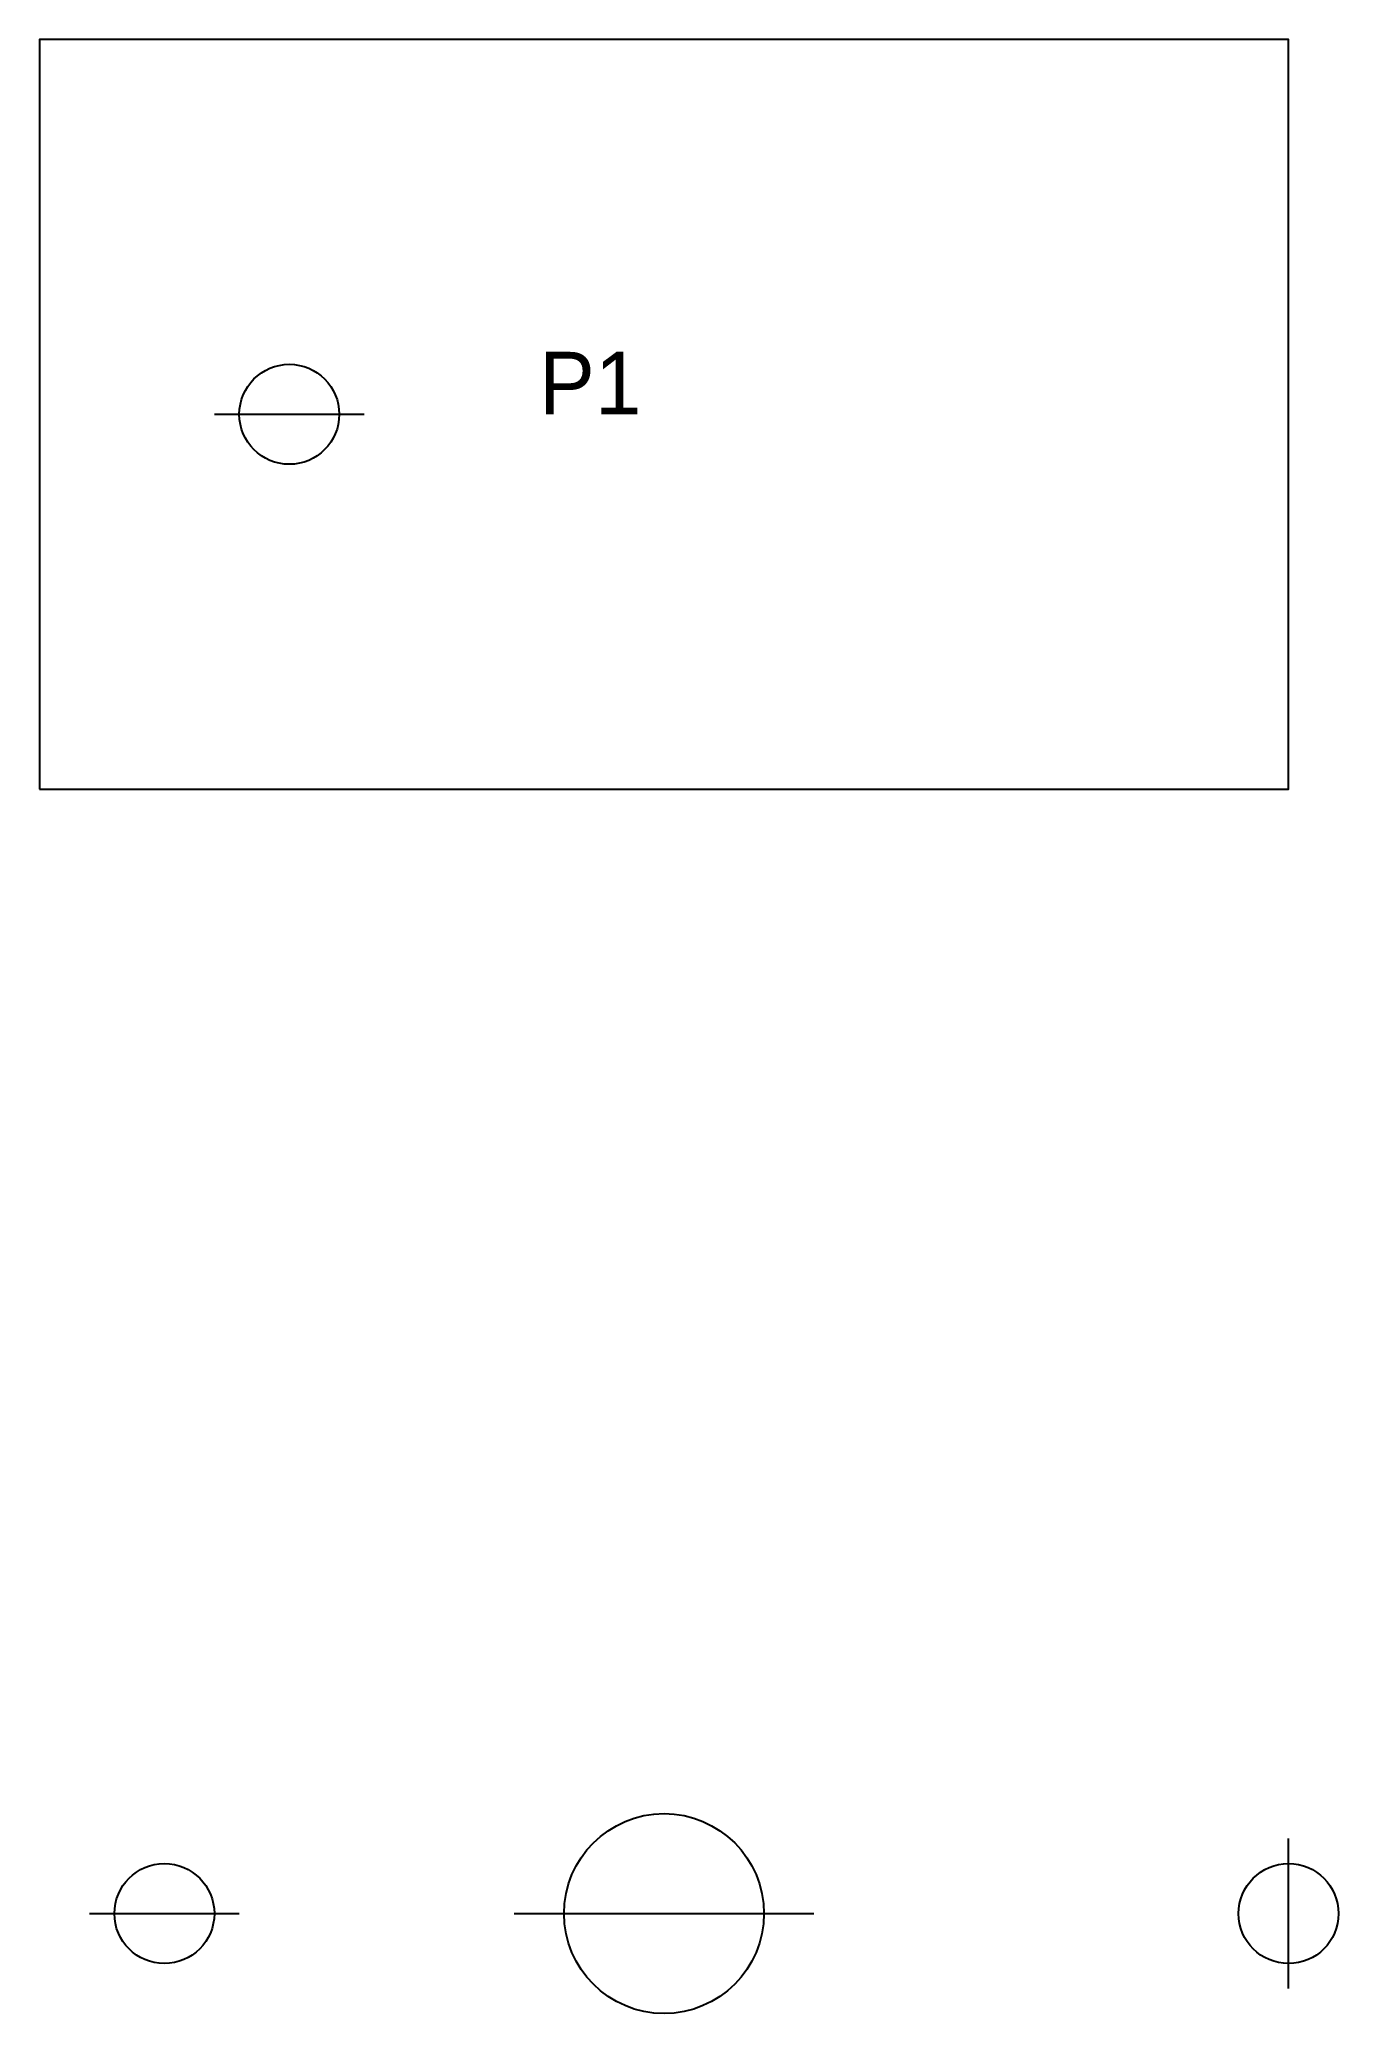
# Model space of a CAD drawing. Header units: millimetres. Extents: x 0 to 104, y 2 to 160.
import ezdxf

# ---------------------------------------------------------------- set-up
doc = ezdxf.new("R2010")
doc.units = ezdxf.units.MM

# ---------------------------------------------------------------- blocks, each defined once
blk = doc.blocks.new('VIS_M8')
blk.add_line((-6, 0), (6, 0))
blk.add_circle((0, 0), 4)
blk = doc.blocks.new('PLAQUE')
blk.add_lwpolyline([(0, 0), (100, 0), (100, 60), (0, 60)], close=True)
blk.add_blockref('VIS_M8', (20, 30))
blk.add_text('P1', height=5).set_placement((40, 30))

msp = doc.modelspace()

# ---------------------------------------------------------------- block references
for name, p in [('PLAQUE', (0, 100)), ('VIS_M8', (10, 10))]:
    msp.add_blockref(name, p)
at = {"xscale": 2, "yscale": 2}
msp.add_blockref('VIS_M8', (50, 10), dxfattribs=at)
at = {"rotation": 90}
msp.add_blockref('VIS_M8', (100, 10), dxfattribs=at)

doc.saveas('drawing.dxf')
